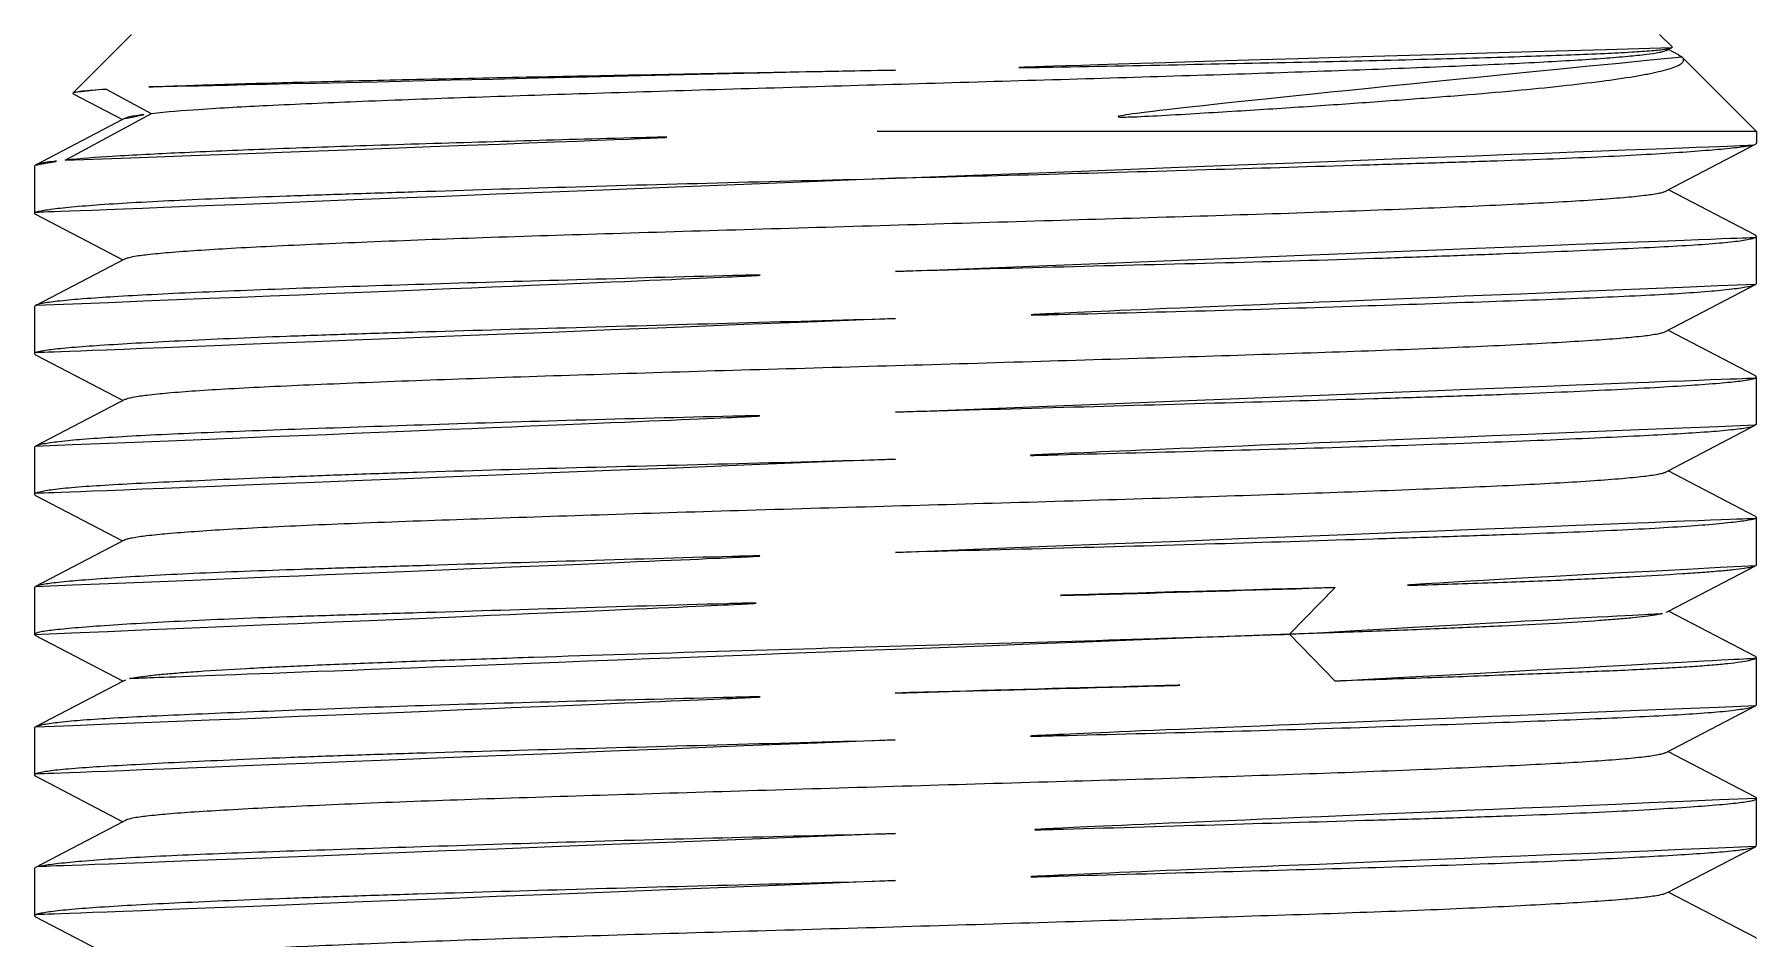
# Model space of a CAD drawing. Extents: x 16296684858 to 16296688009, y -37409618718 to -37409616409.
# Drawn here: x 16296685867.44 to 16296685889.64, y -37409616560.6 to -37409616548.94 of the extents above; entities that cross this region are included whole.
import ezdxf

# ---------------------------------------------------------------- set-up
doc = ezdxf.new("R2010")
doc.units = 0
doc.header["$LTSCALE"] = 10
doc.header["$MEASUREMENT"] = 0
doc.layers.get('0').update_dxf_attribs({"linetype": 'CONTINUOUS'})

msp = doc.modelspace()

# ---------------------------------------------------------------- linework, layer by layer
at = {"color": 7, "linetype": 'Continuous'}
for p, q in [((16296685868.685921, -37409616548.943512), (16296685867.92996, -37409616549.699463)), ((16296685888.385889, -37409616548.943512), (16296685888.54669, -37409616549.104317)), ((16296685888.470671, -37409616549.151917), (16296685888.50107, -37409616549.13607)), ((16296685888.63183, -37409616549.204247), (16296685888.50107, -37409616549.13607)), ((16296685888.54669, -37409616549.104317), (16296685888.54191, -37409616549.114609)), ((16296685888.63175, -37409616549.204163), (16296685888.67874, -37409616549.236366)), ((16296685888.67874, -37409616549.236366), (16296685889.6359, -37409616550.193527)), ((16296685868.943939, -37409616549.965286), (16296685868.357901, -37409616549.648911)), ((16296685867.930149, -37409616549.69928), (16296685867.92996, -37409616549.699463)), ((16296685867.92996, -37409616549.699463), (16296685867.93432, -37409616549.708672)), ((16296685867.930559, -37409616549.698914), (16296685867.930149, -37409616549.69928)), ((16296685867.93399, -37409616549.709), (16296685868.571159, -37409616550.041153)), ((16296685868.571159, -37409616550.041153), (16296685867.44842, -37409616550.626404)), ((16296685867.83148, -37409616550.562866), (16296685868.943979, -37409616549.962303)), ((16296685868.600889, -37409616550.02565), (16296685868.571159, -37409616550.041153)), ((16296685889.6359, -37409616550.193527), (16296685878.29775, -37409616550.193527)), ((16296685889.6359, -37409616550.193527), (16296685889.6359, -37409616550.346397)), ((16296685888.469061, -37409616550.960938), (16296685889.624201, -37409616550.358688)), ((16296685889.624201, -37409616550.358871), (16296685889.6359, -37409616550.346413)), ((16296685867.4359, -37409616550.640297), (16296685867.44842, -37409616550.626823)), ((16296685867.4359, -37409616550.640617), (16296685867.4359, -37409616551.249748)), ((16296685889.621099, -37409616551.529999), (16296685888.499319, -37409616550.94516)), ((16296685867.4359, -37409616551.249748), (16296685867.447941, -37409616551.262581)), ((16296685867.447941, -37409616551.261383), (16296685868.57637, -37409616551.849983)), ((16296685889.6359, -37409616551.545799), (16296685889.621099, -37409616551.530212)), ((16296685889.6359, -37409616552.152061), (16296685889.6359, -37409616551.546249)), ((16296685868.607189, -37409616551.833908), (16296685867.45196, -37409616552.436478)), ((16296685888.46093, -37409616552.771927), (16296685889.622391, -37409616552.165894)), ((16296685889.6359, -37409616552.152031), (16296685889.622391, -37409616552.166061)), ((16296685867.4359, -37409616552.449654), (16296685867.45195, -37409616552.434158)), ((16296685867.4359, -37409616552.449654), (16296685867.4359, -37409616553.058144)), ((16296685889.62055, -37409616553.344231), (16296685888.492331, -37409616552.755539)), ((16296685867.4359, -37409616553.058121), (16296685867.45113, -37409616553.073723)), ((16296685867.45113, -37409616553.072548), (16296685868.57962, -37409616553.661377)), ((16296685889.6359, -37409616553.358788), (16296685889.62055, -37409616553.343086)), ((16296685889.6359, -37409616553.964493), (16296685889.6359, -37409616553.35878)), ((16296685868.611031, -37409616553.644989), (16296685867.44956, -37409616554.251053)), ((16296685888.495081, -37409616554.566994), (16296685889.619841, -37409616553.980293)), ((16296685889.6359, -37409616553.964493), (16296685889.619841, -37409616553.980797)), ((16296685867.4359, -37409616554.263847), (16296685867.44956, -37409616554.249641)), ((16296685867.4359, -37409616554.263817), (16296685867.4359, -37409616554.871071)), ((16296685888.464211, -37409616554.583099), (16296685888.495081, -37409616554.566994)), ((16296685889.62377, -37409616555.155746), (16296685888.495081, -37409616554.566994)), ((16296685867.4359, -37409616554.871101), (16296685867.450899, -37409616554.886543)), ((16296685867.450899, -37409616554.886993), (16296685868.57276, -37409616555.471893)), ((16296685889.6359, -37409616555.167419), (16296685889.62377, -37409616555.154533)), ((16296685889.6359, -37409616555.777107), (16296685889.6359, -37409616555.167419)), ((16296685868.603109, -37409616555.45607), (16296685867.447571, -37409616556.058548)), ((16296685888.50057, -37409616556.375809), (16296685889.623529, -37409616555.790443)), ((16296685889.6359, -37409616555.777206), (16296685889.623529, -37409616555.790314)), ((16296685867.4359, -37409616556.070831), (16296685867.447571, -37409616556.058342)), ((16296685867.4359, -37409616556.070831), (16296685867.4359, -37409616556.677757)), ((16296685883.612921, -37409616556.674019), (16296685884.2038, -37409616556.071121)), ((16296685888.470961, -37409616556.391243), (16296685888.50057, -37409616556.375809)), ((16296685889.6229, -37409616556.960831), (16296685888.50057, -37409616556.375809)), ((16296685867.449169, -37409616556.690941), (16296685867.4359, -37409616556.677353)), ((16296685867.449169, -37409616556.690804), (16296685868.57922, -37409616557.280441)), ((16296685884.20385, -37409616557.277252), (16296685883.612961, -37409616556.674423)), ((16296685889.6359, -37409616556.9748), (16296685889.6229, -37409616556.961029)), ((16296685889.6359, -37409616557.582474), (16296685889.6359, -37409616556.974854)), ((16296685868.57922, -37409616557.280441), (16296685867.451441, -37409616557.868881)), ((16296685868.6105, -37409616557.264107), (16296685868.57922, -37409616557.280441)), ((16296685888.460621, -37409616558.202652), (16296685889.62088, -37409616557.597214)), ((16296685889.6359, -37409616557.582001), (16296685889.62088, -37409616557.59745)), ((16296685867.4359, -37409616557.88459), (16296685867.451429, -37409616557.868584)), ((16296685867.4359, -37409616557.884216), (16296685867.4359, -37409616558.488647)), ((16296685889.62199, -37409616558.775909), (16296685888.492001, -37409616558.186272)), ((16296685867.4359, -37409616558.48851), (16296685867.451941, -37409616558.505142)), ((16296685867.451941, -37409616558.504929), (16296685868.57724, -37409616559.091942)), ((16296685889.62199, -37409616558.775749), (16296685889.6359, -37409616558.790024)), ((16296685889.6359, -37409616559.396057), (16296685889.6359, -37409616558.78952)), ((16296685868.57724, -37409616559.091942), (16296685867.448191, -37409616559.680923)), ((16296685868.608379, -37409616559.075691), (16296685868.57724, -37409616559.091942)), ((16296685888.49856, -37409616559.996964), (16296685889.620621, -37409616559.411911)), ((16296685889.6359, -37409616559.396057), (16296685889.620621, -37409616559.411652)), ((16296685867.448191, -37409616559.680862), (16296685867.4359, -37409616559.69342)), ((16296685867.4359, -37409616559.693268), (16296685867.4359, -37409616560.302353)), ((16296685888.46839, -37409616560.012703), (16296685888.49856, -37409616559.996964)), ((16296685889.62426, -37409616560.583923), (16296685888.49856, -37409616559.996964)), ((16296685867.4359, -37409616560.302353), (16296685867.44862, -37409616560.316139)), ((16296685867.44862, -37409616560.31588), (16296685868.571171, -37409616560.901016)), ((16296685889.6359, -37409616560.596107), (16296685889.62426, -37409616560.583649))]:
    msp.add_line(p, q, dxfattribs=at)
for points, knots in [([(16296685888.470591, -37409616549.151947), (16296685888.45989, -37409616549.157547), (16296685888.43082, -37409616549.166977), (16296685888.34757, -37409616549.185783), (16296685888.195551, -37409616549.206757), (16296685887.95792, -37409616549.231323), (16296685887.64724, -37409616549.255966), (16296685887.2659, -37409616549.280853), (16296685886.81675, -37409616549.305763), (16296685886.303551, -37409616549.330849), (16296685885.50301, -37409616549.365997), (16296685884.3755, -37409616549.408852), (16296685882.89566, -37409616549.458603), (16296685881.280939, -37409616549.508369), (16296685879.58127, -37409616549.558357), (16296685877.84926, -37409616549.608353), (16296685876.138519, -37409616549.65815), (16296685874.501961, -37409616549.70813), (16296685872.990299, -37409616549.757881), (16296685871.650049, -37409616549.807259), (16296685870.52313, -37409616549.856438), (16296685869.644541, -37409616549.90377), (16296685869.1462, -37409616549.943207), (16296685868.943939, -37409616549.965286)], [0, 0, 0, 0, 0.001852934, 0.004651043, 0.013111163, 0.025357947, 0.041323953, 0.060926058, 0.08400323, 0.110352408, 0.139771502, 0.206968019, 0.283497713, 0.366988174, 0.454873092, 0.544431403, 0.632883947, 0.717506464, 0.795686282, 0.864979841, 0.923313236, 0.968778846, 1, 1, 1, 1]), ([(16296685888.541969, -37409616549.1147), (16296685888.53299, -37409616549.11937), (16296685888.50556, -37409616549.125648), (16296685888.45369, -37409616549.134354), (16296685888.378639, -37409616549.142853), (16296685888.233931, -37409616549.156067), (16296685887.99749, -37409616549.171494), (16296685887.64917, -37409616549.189102), (16296685887.217119, -37409616549.206711), (16296685886.705509, -37409616549.224403), (16296685886.119089, -37409616549.24218), (16296685885.203831, -37409616549.267212), (16296685883.91819, -37409616549.296997), (16296685882.23918, -37409616549.332283), (16296685880.42293, -37409616549.366989), (16296685879.17309, -37409616549.389923), (16296685878.5359, -37409616549.401741)], [0, 0, 0, 0, 0.003030008, 0.008300268, 0.015832625, 0.025617547, 0.051855684, 0.086800832, 0.130117845, 0.181406098, 0.240176673, 0.305893739, 0.455732379, 0.625472363, 0.809055832, 1, 1, 1, 1]), ([(16296685878.5359, -37409616549.401741), (16296685877.420271, -37409616549.422447), (16296685875.301149, -37409616549.460678), (16296685872.756201, -37409616549.511871), (16296685870.96677, -37409616549.554001), (16296685869.89583, -37409616549.584221), (16296685869.04837, -37409616549.613586), (16296685868.561029, -37409616549.634277), (16296685868.35878, -37409616549.64727)], [0, 0, 0, 0, 0.328814353, 0.624572141, 0.750107834, 0.856277865, 0.940279376, 1, 1, 1, 1]), ([(16296685888.67874, -37409616549.236366), (16296685888.687149, -37409616549.244766), (16296685888.702181, -37409616549.266022), (16296685888.68578, -37409616549.306267), (16296685888.642719, -37409616549.335426), (16296685888.576941, -37409616549.365799), (16296685888.48424, -37409616549.395508), (16296685888.365459, -37409616549.425667), (16296685888.220369, -37409616549.455757), (16296685887.97633, -37409616549.498711), (16296685887.60931, -37409616549.550529), (16296685887.097891, -37409616549.610527), (16296685886.49612, -37409616549.670433), (16296685885.810301, -37409616549.728622), (16296685885.048071, -37409616549.786926), (16296685884.21768, -37409616549.846764), (16296685883.32725, -37409616549.905769), (16296685881.34712, -37409616550.026314), (16296685879.664351, -37409616550.120338), (16296685878.29652, -37409616550.193527)], [0, 0, 0, 0, 0.003392332, 0.006512411, 0.011141919, 0.017967523, 0.027182025, 0.038831908, 0.052918688, 0.069422499, 0.109491009, 0.158599207, 0.216262175, 0.281942053, 0.354880469, 0.434267082, 0.519364806, 0.609366227, 1, 1, 1, 1]), ([(16296685868.35878, -37409616549.64727), (16296685868.30047, -37409616549.651131), (16296685868.19869, -37409616549.657677), (16296685868.08079, -37409616549.668327), (16296685868.009251, -37409616549.678291), (16296685867.972349, -37409616549.684738), (16296685867.94743, -37409616549.691063), (16296685867.934271, -37409616549.695717), (16296685867.930559, -37409616549.698914)], [0, 0, 0, 0, 0.405166933, 0.707329861, 0.820027835, 0.906325281, 0.966077945, 1, 1, 1, 1]), ([(16296685868.60063, -37409616550.025787), (16296685868.61438, -37409616550.018623), (16296685868.653481, -37409616550.007446), (16296685868.72611, -37409616549.992973), (16296685868.826691, -37409616549.97818), (16296685868.90304, -37409616549.969971), (16296685868.94557, -37409616549.965363)], [0, 0, 0, 0, 0.132479506, 0.343711187, 0.634415626, 1, 1, 1, 1]), ([(16296685867.83173, -37409616550.562737), (16296685868.03348, -37409616550.543007), (16296685868.52342, -37409616550.5093), (16296685869.38055, -37409616550.464996), (16296685870.47187, -37409616550.420479), (16296685872.309759, -37409616550.356621), (16296685874.941521, -37409616550.28096), (16296685877.13699, -37409616550.22374), (16296685878.29775, -37409616550.193611)], [0, 0, 0, 0, 0.058064987, 0.140634552, 0.245852432, 0.370913784, 0.66740027, 1, 1, 1, 1]), ([(16296685878.53591, -37409616550.797836), (16296685879.23698, -37409616550.78109), (16296685880.61367, -37409616550.747177), (16296685882.615891, -37409616550.687363), (16296685884.204161, -37409616550.639862), (16296685885.38312, -37409616550.604347), (16296685886.17939, -37409616550.579422), (16296685886.90629, -37409616550.554321), (16296685887.557199, -37409616550.526947), (16296685888.12619, -37409616550.498093), (16296685888.608191, -37409616550.469093), (16296685888.99877, -37409616550.44088), (16296685889.26548, -37409616550.417442), (16296685889.430361, -37409616550.398376), (16296685889.51745, -37409616550.38607), (16296685889.579451, -37409616550.373978), (16296685889.612671, -37409616550.364777), (16296685889.624189, -37409616550.358757)], [0, 0, 0, 0, 0.189505938, 0.372138269, 0.541307093, 0.618899299, 0.690875944, 0.756591051, 0.815448481, 0.866924941, 0.910547922, 0.945931134, 0.9727514, 0.98288109, 0.990794088, 0.996488823, 1, 1, 1, 1]), ([(16296685867.44841, -37409616550.626778), (16296685867.46265, -37409616550.619133), (16296685867.50495, -37409616550.60788), (16296685867.584351, -37409616550.592827), (16296685867.69729, -37409616550.578003), (16296685867.78348, -37409616550.569077), (16296685867.832041, -37409616550.564537)], [0, 0, 0, 0, 0.124459013, 0.332450708, 0.624491044, 1, 1, 1, 1]), ([(16296685878.53591, -37409616550.797836), (16296685877.814011, -37409616550.815086), (16296685876.398029, -37409616550.850471), (16296685874.3424, -37409616550.907043), (16296685872.717119, -37409616550.958069), (16296685871.516769, -37409616550.996353), (16296685870.7122, -37409616551.022842), (16296685869.98295, -37409616551.049019), (16296685869.336081, -37409616551.076088), (16296685868.777809, -37409616551.104218), (16296685868.31356, -37409616551.133301), (16296685867.98749, -37409616551.158928), (16296685867.77718, -37409616551.179741), (16296685867.65753, -37409616551.193977), (16296685867.56513, -37409616551.207039), (16296685867.49629, -37409616551.220886), (16296685867.458241, -37409616551.230858), (16296685867.4359, -37409616551.243446), (16296685867.4359, -37409616551.249763)], [0, 0, 0, 0, 0.194830371, 0.382165859, 0.554835638, 0.633564199, 0.706194762, 0.772035413, 0.830447203, 0.88087911, 0.92284848, 0.955959497, 0.969093653, 0.979908389, 0.988378897, 0.994499166, 0.9983008, 1, 1, 1, 1]), ([(16296685868.606251, -37409616551.834396), (16296685868.61816, -37409616551.828178), (16296685868.65093, -37409616551.817841), (16296685868.74612, -37409616551.797157), (16296685868.921909, -37409616551.774773), (16296685869.19755, -37409616551.74897), (16296685869.55748, -37409616551.723122), (16296685869.99704, -37409616551.696663), (16296685870.51189, -37409616551.6698), (16296685871.097509, -37409616551.642487), (16296685872.006149, -37409616551.604027), (16296685873.278971, -37409616551.557518), (16296685874.93685, -37409616551.505653), (16296685876.72377, -37409616551.452522), (16296685878.574789, -37409616551.397873), (16296685880.42378, -37409616551.343513), (16296685882.2052, -37409616551.291321), (16296685883.85622, -37409616551.238411), (16296685885.123659, -37409616551.191727), (16296685886.02861, -37409616551.153389), (16296685886.609449, -37409616551.126358), (16296685887.11668, -37409616551.099892), (16296685887.54649, -37409616551.073608), (16296685887.89633, -37409616551.047577), (16296685888.163469, -37409616551.021317), (16296685888.3339, -37409616550.998627), (16296685888.426439, -37409616550.977966), (16296685888.458429, -37409616550.967651), (16296685888.469971, -37409616550.961411)], [0, 0, 0, 0, 0.002025877, 0.005136549, 0.014707156, 0.028695804, 0.046904756, 0.06911531, 0.095105214, 0.124651722, 0.157525394, 0.232254634, 0.316726462, 0.407663403, 0.501851441, 0.59599079, 0.686621201, 0.770613356, 0.845101139, 0.877884958, 0.907206395, 0.932789966, 0.954480131, 0.972147705, 0.985680883, 0.994979338, 0.99802133, 1, 1, 1, 1]), ([(16296685878.5359, -37409616551.99913), (16296685879.25787, -37409616551.978889), (16296685880.67408, -37409616551.940491), (16296685882.73028, -37409616551.890991), (16296685884.35601, -37409616551.845253), (16296685885.55644, -37409616551.804176), (16296685886.360991, -37409616551.773827), (16296685887.09016, -37409616551.744003), (16296685887.73699, -37409616551.71653), (16296685888.295219, -37409616551.69117), (16296685888.759399, -37409616551.665741), (16296685889.08534, -37409616551.642509), (16296685889.29553, -37409616551.622261), (16296685889.414961, -37409616551.607697), (16296685889.507481, -37409616551.593781), (16296685889.575769, -37409616551.578346), (16296685889.61484, -37409616551.566963), (16296685889.63596, -37409616551.552292), (16296685889.63587, -37409616551.545624)], [0, 0, 0, 0, 0.194833409, 0.382174153, 0.55483721, 0.633559904, 0.706187848, 0.77202377, 0.830425109, 0.880832597, 0.922763803, 0.955835458, 0.968952076, 0.979752075, 0.988222309, 0.994359855, 0.998198376, 1, 1, 1, 1]), ([(16296685867.451969, -37409616552.434158), (16296685867.46487, -37409616552.427933), (16296685867.50041, -37409616552.417847), (16296685867.566059, -37409616552.404793), (16296685867.65642, -37409616552.39164), (16296685867.825121, -37409616552.371979), (16296685868.095881, -37409616552.34874), (16296685868.490471, -37409616552.322166), (16296685868.9753, -37409616552.295418), (16296685869.545971, -37409616552.268501), (16296685870.197399, -37409616552.241493), (16296685871.20981, -37409616552.203789), (16296685872.62779, -37409616552.157722), (16296685874.47538, -37409616552.104797), (16296685876.4685, -37409616552.049072), (16296685877.838499, -37409616552.018677), (16296685878.5359, -37409616551.99913)], [0, 0, 0, 0, 0.003871763, 0.009903392, 0.018124833, 0.028533134, 0.055825088, 0.091570268, 0.135451323, 0.187088687, 0.246014749, 0.311708844, 0.460972935, 0.629548526, 0.811390569, 1, 1, 1, 1]), ([(16296685889.622379, -37409616552.165932), (16296685889.610279, -37409616552.172241), (16296685889.57609, -37409616552.182457), (16296685889.512489, -37409616552.195999), (16296685889.423981, -37409616552.209953), (16296685889.25749, -37409616552.231216), (16296685888.98904, -37409616552.256409), (16296685888.59664, -37409616552.283867), (16296685888.113319, -37409616552.310013), (16296685887.543489, -37409616552.334747), (16296685886.89229, -37409616552.359642), (16296685885.879061, -37409616552.396378), (16296685884.458891, -37409616552.445473), (16296685882.60746, -37409616552.503922), (16296685880.60898, -37409616552.552406), (16296685879.235331, -37409616552.586777), (16296685878.5359, -37409616552.604843)], [0, 0, 0, 0, 0.003687992, 0.009547953, 0.017611724, 0.027875964, 0.054916066, 0.090456765, 0.134183917, 0.185721629, 0.244602011, 0.310303864, 0.459736889, 0.628643396, 0.810911236, 1, 1, 1, 1]), ([(16296685878.5359, -37409616552.604843), (16296685877.81403, -37409616552.623497), (16296685876.39813, -37409616552.662827), (16296685874.34256, -37409616552.721741), (16296685872.717079, -37409616552.766144), (16296685871.51668, -37409616552.802521), (16296685870.71212, -37409616552.830139), (16296685869.982929, -37409616552.858879), (16296685869.336121, -37409616552.88855), (16296685868.777889, -37409616552.917847), (16296685868.31365, -37409616552.945839), (16296685867.987551, -37409616552.969254), (16296685867.77717, -37409616552.988113), (16296685867.657551, -37409616553.001282), (16296685867.56498, -37409616553.013718), (16296685867.49641, -37409616553.027687), (16296685867.457621, -37409616553.037933), (16296685867.4359, -37409616553.051598), (16296685867.4359, -37409616553.058121)], [0, 0, 0, 0, 0.194823149, 0.3821528, 0.554812233, 0.633535878, 0.706164738, 0.772007266, 0.830422229, 0.880854711, 0.922816522, 0.955910613, 0.96903358, 0.979837657, 0.988301352, 0.994422438, 0.998239866, 1, 1, 1, 1]), ([(16296685868.608509, -37409616553.646309), (16296685868.62018, -37409616553.640221), (16296685868.652161, -37409616553.630043), (16296685868.74465, -37409616553.609489), (16296685868.91523, -37409616553.586502), (16296685869.183889, -37409616553.559631), (16296685869.537649, -37409616553.532982), (16296685869.973499, -37409616553.506622), (16296685870.48704, -37409616553.480293), (16296685871.072479, -37409616553.453773), (16296685871.97966, -37409616553.416382), (16296685873.248529, -37409616553.36969), (16296685874.90197, -37409616553.315086), (16296685876.68622, -37409616553.262878), (16296685878.53734, -37409616553.210007), (16296685880.38834, -37409616553.155724), (16296685882.172319, -37409616553.10099), (16296685883.825569, -37409616553.048683), (16296685885.09429, -37409616553.003418), (16296685886.001329, -37409616552.965569), (16296685886.586599, -37409616552.938171), (16296685887.09984, -37409616552.910797), (16296685887.535259, -37409616552.883713), (16296685887.88863, -37409616552.85759), (16296685888.157, -37409616552.831718), (16296685888.32744, -37409616552.80957), (16296685888.419849, -37409616552.789421), (16296685888.451811, -37409616552.779327), (16296685888.463449, -37409616552.773247)], [0, 0, 0, 0, 0.001985183, 0.005021313, 0.014310127, 0.027902913, 0.045774258, 0.067821553, 0.093781901, 0.123353428, 0.15623834, 0.230764871, 0.314919169, 0.405831341, 0.500073814, 0.594314862, 0.685215455, 0.769351341, 0.843869027, 0.876750578, 0.906316843, 0.932265997, 0.954292627, 0.972138649, 0.985712813, 0.994987307, 0.998018298, 1, 1, 1, 1]), ([(16296685878.5359, -37409616553.812157), (16296685879.25775, -37409616553.793404), (16296685880.673611, -37409616553.753883), (16296685882.72917, -37409616553.695267), (16296685884.35466, -37409616553.651077), (16296685885.555071, -37409616553.614594), (16296685886.35961, -37409616553.586861), (16296685887.088791, -37409616553.557991), (16296685887.735609, -37409616553.528236), (16296685888.293859, -37409616553.499023), (16296685888.758129, -37409616553.471207), (16296685889.084249, -37409616553.447906), (16296685889.29464, -37409616553.429062), (16296685889.414261, -37409616553.415878), (16296685889.50683, -37409616553.403397), (16296685889.57539, -37409616553.389359), (16296685889.61422, -37409616553.379066), (16296685889.6359, -37409616553.365334), (16296685889.6359, -37409616553.358803)], [0, 0, 0, 0, 0.194815997, 0.382141252, 0.554804257, 0.63352718, 0.706153615, 0.771993942, 0.830410252, 0.880844506, 0.922807983, 0.955902546, 0.969025783, 0.979830206, 0.988294391, 0.994416488, 0.998235813, 1, 1, 1, 1]), ([(16296685867.449579, -37409616554.249733), (16296685867.46172, -37409616554.243393), (16296685867.495991, -37409616554.233147), (16296685867.559719, -37409616554.219643), (16296685867.64835, -37409616554.205849), (16296685867.81498, -37409616554.184921), (16296685868.08357, -37409616554.160263), (16296685868.47608, -37409616554.133202), (16296685868.959459, -37409616554.107094), (16296685869.529289, -37409616554.081787), (16296685870.18049, -37409616554.056236), (16296685871.193661, -37409616554.019173), (16296685872.61368, -37409616553.970421), (16296685874.46489, -37409616553.913658), (16296685876.463039, -37409616553.863487), (16296685877.836559, -37409616553.830322), (16296685878.5359, -37409616553.812157)], [0, 0, 0, 0, 0.003701574, 0.009572309, 0.017644258, 0.027915358, 0.05496688, 0.090516007, 0.134249632, 0.185790966, 0.244674546, 0.310378778, 0.459800189, 0.628679227, 0.810928149, 1, 1, 1, 1]), ([(16296685889.61982, -37409616553.980904), (16296685889.606991, -37409616553.987457), (16296685889.571461, -37409616553.998131), (16296685889.505779, -37409616554.011726), (16296685889.41539, -37409616554.025108), (16296685889.24667, -37409616554.044563), (16296685888.97587, -37409616554.066757), (16296685888.58124, -37409616554.091721), (16296685888.09638, -37409616554.11721), (16296685887.525709, -37409616554.144043), (16296685886.8743, -37409616554.17202), (16296685885.86195, -37409616554.21225), (16296685884.444, -37409616554.25985), (16296685882.59631, -37409616554.308998), (16296685880.603121, -37409616554.361237), (16296685879.233299, -37409616554.398102), (16296685878.5359, -37409616554.417664)], [0, 0, 0, 0, 0.003894618, 0.009937478, 0.01816282, 0.028570292, 0.055854921, 0.091592161, 0.135468439, 0.187105312, 0.24603306, 0.31172884, 0.460990884, 0.629560521, 0.811396625, 1, 1, 1, 1]), ([(16296685878.5359, -37409616554.417664), (16296685877.81407, -37409616554.437912), (16296685876.398149, -37409616554.476646), (16296685874.342331, -37409616554.526413), (16296685872.71685, -37409616554.572083), (16296685871.51656, -37409616554.612587), (16296685870.71208, -37409616554.642921), (16296685869.982929, -37409616554.672684), (16296685869.33609, -37409616554.700211), (16296685868.777809, -37409616554.726311), (16296685868.313511, -37409616554.751793), (16296685867.9874, -37409616554.774879), (16296685867.77706, -37409616554.79496), (16296685867.657471, -37409616554.809311), (16296685867.564819, -37409616554.823143), (16296685867.49637, -37409616554.838478), (16296685867.457251, -37409616554.84993), (16296685867.4359, -37409616554.86438), (16296685867.4359, -37409616554.871094)], [0, 0, 0, 0, 0.194799338, 0.382107156, 0.554746123, 0.633462468, 0.706085182, 0.771919784, 0.830321908, 0.880737666, 0.922683338, 0.955771487, 0.968898528, 0.979712386, 0.988192768, 0.994338551, 0.998190905, 1, 1, 1, 1]), ([(16296685868.602079, -37409616555.456612), (16296685868.613649, -37409616555.450569), (16296685868.64562, -37409616555.440651), (16296685868.7381, -37409616555.420662), (16296685868.90835, -37409616555.398392), (16296685869.175289, -37409616555.371986), (16296685869.52496, -37409616555.345253), (16296685869.95471, -37409616555.317902), (16296685870.46199, -37409616555.290558), (16296685871.042959, -37409616555.263672), (16296685871.947981, -37409616555.226753), (16296685873.21538, -37409616555.181671), (16296685874.86627, -37409616555.1278), (16296685876.647579, -37409616555.072853), (16296685878.496651, -37409616555.020073), (16296685880.347799, -37409616554.967506), (16296685882.13475, -37409616554.913658), (16296685883.792509, -37409616554.858932), (16296685885.06531, -37409616554.813477), (16296685885.973989, -37409616554.776543), (16296685886.55975, -37409616554.74987), (16296685887.07476, -37409616554.723), (16296685887.514429, -37409616554.6959), (16296685887.87438, -37409616554.669052), (16296685888.149879, -37409616554.642303), (16296685888.32546, -37409616554.619766), (16296685888.420561, -37409616554.599617), (16296685888.45331, -37409616554.589653), (16296685888.46526, -37409616554.583641)], [0, 0, 0, 0, 0.001968833, 0.005002861, 0.01428869, 0.027812615, 0.045475199, 0.067165627, 0.092756273, 0.122088316, 0.154875856, 0.229358616, 0.313346711, 0.403982198, 0.498128558, 0.592323016, 0.68326978, 0.767745138, 0.842467761, 0.875344945, 0.904898676, 0.930898347, 0.953118519, 0.971334114, 0.985321739, 0.99487957, 0.997982961, 1, 1, 1, 1]), ([(16296685878.5359, -37409616555.619217), (16296685879.257799, -37409616555.60199), (16296685880.67379, -37409616555.566689), (16296685882.729401, -37409616555.50972), (16296685884.354691, -37409616555.458794), (16296685885.55504, -37409616555.420792), (16296685886.35961, -37409616555.394363), (16296685887.08886, -37409616555.368141), (16296685887.735729, -37409616555.340927), (16296685888.294001, -37409616555.312683), (16296685888.75824, -37409616555.283531), (16296685889.084311, -37409616555.257919), (16296685889.294621, -37409616555.237167), (16296685889.41427, -37409616555.222977), (16296685889.50667, -37409616555.209991), (16296685889.57551, -37409616555.196213), (16296685889.61355, -37409616555.186287), (16296685889.6359, -37409616555.173714), (16296685889.6359, -37409616555.167412)], [0, 0, 0, 0, 0.194831461, 0.382168122, 0.554838474, 0.633567267, 0.706198059, 0.772039203, 0.830451841, 0.880884593, 0.922854096, 0.955964875, 0.969098661, 0.979912855, 0.988382618, 0.994501804, 0.998302084, 1, 1, 1, 1]), ([(16296685867.44759, -37409616556.058418), (16296685867.45908, -37409616556.052361), (16296685867.492279, -37409616556.043068), (16296685867.554251, -37409616556.030861), (16296685867.641319, -37409616556.018448), (16296685867.80616, -37409616555.999237), (16296685868.07284, -37409616555.9757), (16296685868.463381, -37409616555.947433), (16296685868.94536, -37409616555.918541), (16296685869.514351, -37409616555.890068), (16296685870.165279, -37409616555.862984), (16296685870.8922, -37409616555.837791), (16296685871.68849, -37409616555.812668), (16296685872.86747, -37409616555.776848), (16296685874.45578, -37409616555.729057), (16296685876.45809, -37409616555.669792), (16296685877.83482, -37409616555.635963), (16296685878.5359, -37409616555.619217)], [0, 0, 0, 0, 0.003511831, 0.009205916, 0.017117594, 0.027245852, 0.054063046, 0.08944248, 0.13306186, 0.184535902, 0.243393295, 0.309110808, 0.381089117, 0.458681966, 0.627854446, 0.81049301, 1, 1, 1, 1]), ([(16296685889.62351, -37409616555.79039), (16296685889.606979, -37409616555.799026), (16296685889.556511, -37409616555.810532), (16296685889.461281, -37409616555.826263), (16296685889.323851, -37409616555.841721), (16296685889.145809, -37409616555.858177), (16296685888.92725, -37409616555.875183), (16296685888.55776, -37409616555.900673), (16296685888.002331, -37409616555.933128), (16296685887.22991, -37409616555.971329), (16296685886.32498, -37409616556.006477), (16296685885.301559, -37409616556.039413), (16296685884.58124, -37409616556.06028), (16296685884.20393, -37409616556.071159)], [0, 0, 0, 0, 0.010306343, 0.028139661, 0.053580631, 0.086558111, 0.126965406, 0.174665633, 0.29117435, 0.434322284, 0.60190028, 0.791466616, 1, 1, 1, 1]), ([(16296685884.20393, -37409616556.071159), (16296685883.2943, -37409616556.099823), (16296685881.405121, -37409616556.157402), (16296685879.515579, -37409616556.202103), (16296685878.5359, -37409616556.2258)], [0, 0, 0, 0, 0.481510247, 1, 1, 1, 1]), ([(16296685867.43593, -37409616556.677177), (16296685867.435961, -37409616556.67086), (16296685867.458191, -37409616556.658173), (16296685867.496441, -37409616556.648552), (16296685867.565281, -37409616556.635338), (16296685867.657761, -37409616556.62323), (16296685867.777439, -37409616556.610008), (16296685867.98782, -37409616556.590279), (16296685868.31391, -37409616556.564758), (16296685868.77817, -37409616556.534981), (16296685869.336439, -37409616556.505333), (16296685869.983299, -37409616556.47686), (16296685870.71254, -37409616556.449944), (16296685871.517111, -37409616556.424118), (16296685872.717489, -37409616556.388702), (16296685874.34276, -37409616556.339363), (16296685876.398149, -37409616556.278107), (16296685877.81407, -37409616556.243263), (16296685878.5359, -37409616556.2258)], [0, 0, 0, 0, 0.001704959, 0.005501786, 0.011619357, 0.020083498, 0.030888308, 0.044019187, 0.077135373, 0.119111833, 0.169552965, 0.227973024, 0.293815729, 0.366447391, 0.445173753, 0.617842356, 0.805179091, 1, 1, 1, 1]), ([(16296685883.612961, -37409616556.674423), (16296685883.95009, -37409616556.663078), (16296685884.59366, -37409616556.64138), (16296685885.50754, -37409616556.605453), (16296685886.31481, -37409616556.570847), (16296685887.003679, -37409616556.536888), (16296685887.499439, -37409616556.507233), (16296685887.83054, -37409616556.482407), (16296685888.02804, -37409616556.464989), (16296685888.190359, -37409616556.447472), (16296685888.31715, -37409616556.430351), (16296685888.406919, -37409616556.413109), (16296685888.454929, -37409616556.400124), (16296685888.471239, -37409616556.391388)], [0, 0, 0, 0, 0.207763229, 0.396605296, 0.563310192, 0.705425428, 0.821408034, 0.869179564, 0.909930489, 0.943506891, 0.969770101, 0.988607486, 1, 1, 1, 1]), ([(16296685883.6129, -37409616556.673813), (16296685883.52165, -37409616556.676888), (16296685883.336439, -37409616556.679802), (16296685882.959669, -37409616556.695557), (16296685882.27496, -37409616556.716011), (16296685880.84738, -37409616556.762871), (16296685878.76935, -37409616556.819588), (16296685876.297649, -37409616556.890244), (16296685874.30208, -37409616556.95446), (16296685872.81918, -37409616557.004051), (16296685871.836281, -37409616557.039131), (16296685870.962601, -37409616557.0746), (16296685870.211571, -37409616557.110909), (16296685869.668209, -37409616557.143311), (16296685869.304359, -37409616557.170082), (16296685869.087799, -37409616557.188568), (16296685868.91069, -37409616557.206543), (16296685868.77326, -37409616557.223663), (16296685868.676439, -37409616557.240784), (16296685868.624861, -37409616557.253639), (16296685868.60718, -37409616557.262383)], [0, 0, 0, 0, 0.018233525, 0.036987698, 0.075303636, 0.155032437, 0.322233199, 0.490445238, 0.648839141, 0.720959459, 0.786750572, 0.845249892, 0.895579144, 0.936907193, 0.953946571, 0.968439458, 0.980304514, 0.989509567, 0.996059867, 1, 1, 1, 1]), ([(16296685884.204029, -37409616557.277092), (16296685884.598579, -37409616557.264664), (16296685885.34963, -37409616557.239594), (16296685886.412889, -37409616557.2006), (16296685887.344669, -37409616557.164452), (16296685888.031549, -37409616557.135971), (16296685888.503731, -37409616557.111656), (16296685888.79632, -37409616557.093933), (16296685889.046049, -37409616557.075577), (16296685889.251751, -37409616557.056664), (16296685889.413019, -37409616557.037407), (16296685889.5284, -37409616557.0187), (16296685889.59717, -37409616557.001427), (16296685889.62808, -37409616556.987534), (16296685889.6359, -37409616556.978539), (16296685889.6359, -37409616556.9748)], [0, 0, 0, 0, 0.21724459, 0.413573204, 0.585560776, 0.730434445, 0.791920219, 0.845767426, 0.89175752, 0.929707975, 0.959491279, 0.981008548, 0.994279049, 0.997944806, 1, 1, 1, 1]), ([(16296685878.53219, -37409616557.431587), (16296685879.512449, -37409616557.404472), (16296685881.403, -37409616557.350533), (16296685883.29373, -37409616557.303329), (16296685884.204029, -37409616557.277092)], [0, 0, 0, 0, 0.518495874, 1, 1, 1, 1]), ([(16296685867.45145, -37409616557.868736), (16296685867.464109, -37409616557.862137), (16296685867.499359, -37409616557.851303), (16296685867.564619, -37409616557.837219), (16296685867.6546, -37409616557.823097), (16296685867.822769, -37409616557.802353), (16296685868.093, -37409616557.779266), (16296685868.487049, -37409616557.75428), (16296685868.971411, -37409616557.729492), (16296685869.54171, -37409616557.704102), (16296685870.19282, -37409616557.677307), (16296685871.204969, -37409616557.638031), (16296685872.622709, -37409616557.586792), (16296685874.470591, -37409616557.53611), (16296685876.46435, -37409616557.488022), (16296685877.83456, -37409616557.45079), (16296685878.53219, -37409616557.431488)], [0, 0, 0, 0, 0.003861013, 0.009880186, 0.018082272, 0.028463186, 0.055702865, 0.091391345, 0.135233486, 0.186838584, 0.245753374, 0.311441645, 0.460729924, 0.629358774, 0.811289792, 1, 1, 1, 1]), ([(16296685889.620871, -37409616557.59729), (16296685889.608339, -37409616557.603844), (16296685889.57333, -37409616557.614594), (16296685889.50844, -37409616557.6287), (16296685889.41876, -37409616557.642952), (16296685889.2509, -37409616557.664093), (16296685888.98093, -37409616557.687843), (16296685888.587009, -37409616557.713501), (16296685888.10256, -37409616557.738243), (16296685887.531981, -37409616557.7631), (16296685886.8804, -37409616557.789337), (16296685885.867319, -37409616557.828033), (16296685884.448099, -37409616557.87912), (16296685882.598289, -37409616557.932419), (16296685880.602301, -37409616557.979942), (16296685879.23057, -37409616558.016701), (16296685878.53219, -37409616558.03569)], [0, 0, 0, 0, 0.003819699, 0.009803552, 0.017974736, 0.028328439, 0.055523192, 0.091177405, 0.134995429, 0.186586909, 0.24549889, 0.311194763, 0.460525813, 0.62922167, 0.81122465, 1, 1, 1, 1]), ([(16296685878.53219, -37409616558.035591), (16296685877.81048, -37409616558.055222), (16296685876.39489, -37409616558.09494), (16296685874.339741, -37409616558.150871), (16296685872.71464, -37409616558.192863), (16296685871.51466, -37409616558.230843), (16296685870.710421, -37409616558.260017), (16296685869.981529, -37409616558.290314), (16296685869.33499, -37409616558.320107), (16296685868.777, -37409616558.348549), (16296685868.31295, -37409616558.374763), (16296685867.987, -37409616558.396652), (16296685867.776739, -37409616558.415367), (16296685867.657261, -37409616558.428833), (16296685867.564671, -37409616558.44175), (16296685867.496321, -37409616558.456383), (16296685867.4571, -37409616558.467247), (16296685867.435909, -37409616558.481758), (16296685867.43593, -37409616558.488441)], [0, 0, 0, 0, 0.194835718, 0.382170422, 0.554821062, 0.633539264, 0.706164522, 0.7720012, 0.83041028, 0.880830386, 0.922773038, 0.955850375, 0.968966725, 0.979764321, 0.988230311, 0.994362464, 0.998196498, 1, 1, 1, 1]), ([(16296685888.464491, -37409616558.20063), (16296685888.452629, -37409616558.206818), (16296685888.42016, -37409616558.217216), (16296685888.326361, -37409616558.238213), (16296685888.1534, -37409616558.261559), (16296685887.88125, -37409616558.288368), (16296685887.524, -37409616558.314072), (16296685887.08559, -37409616558.339951), (16296685886.570681, -37409616558.36602), (16296685885.984529, -37409616558.392723), (16296685885.07616, -37409616558.430733), (16296685883.805, -37409616558.478767), (16296685882.14893, -37409616558.532051), (16296685880.362829, -37409616558.583214), (16296685878.511299, -37409616558.636749), (16296685876.661091, -37409616558.69265), (16296685874.87845, -37409616558.746361), (16296685873.22665, -37409616558.79744), (16296685871.959009, -37409616558.843224), (16296685871.053209, -37409616558.881889), (16296685870.470011, -37409616558.909798), (16296685869.95978, -37409616558.937248), (16296685869.5275, -37409616558.963631), (16296685869.17658, -37409616558.989113), (16296685868.909571, -37409616559.014679), (16296685868.739719, -37409616559.036789), (16296685868.647739, -37409616559.057198), (16296685868.61599, -37409616559.067467), (16296685868.60454, -37409616559.073692)], [0, 0, 0, 0, 0.002018353, 0.005099282, 0.014514845, 0.028291193, 0.046362294, 0.068527498, 0.094534331, 0.124124806, 0.157030406, 0.231666046, 0.315992824, 0.406947763, 0.501178728, 0.595380145, 0.686146228, 0.770180945, 0.844645139, 0.877469192, 0.906929303, 0.932712076, 0.954537503, 0.972255231, 0.985768949, 0.99501597, 0.998033945, 1, 1, 1, 1]), ([(16296685889.63587, -37409616558.790237), (16296685889.63583, -37409616558.796623), (16296685889.61375, -37409616558.809601), (16296685889.575279, -37409616558.819313), (16296685889.506491, -37409616558.832573), (16296685889.41394, -37409616558.844566), (16296685889.29425, -37409616558.857582), (16296685889.08382, -37409616558.876823), (16296685888.757669, -37409616558.901573), (16296685888.29336, -37409616558.930977), (16296685887.735081, -37409616558.961037), (16296685887.088221, -37409616558.990219), (16296685886.358999, -37409616559.01783), (16296685885.554449, -37409616559.043983), (16296685884.354111, -37409616559.079086), (16296685882.72884, -37409616559.126167), (16296685880.673559, -37409616559.187981), (16296685879.25771, -37409616559.223732), (16296685878.5359, -37409616559.241524)], [0, 0, 0, 0, 0.001723214, 0.005526477, 0.011646597, 0.020111691, 0.030916498, 0.044046689, 0.077162703, 0.119140481, 0.169585584, 0.228007283, 0.293849992, 0.366479299, 0.445202342, 0.617860542, 0.80518629, 1, 1, 1, 1]), ([(16296685878.5359, -37409616559.241524), (16296685877.835381, -37409616559.258789), (16296685876.45965, -37409616559.291496), (16296685874.45857, -37409616559.34465), (16296685872.605181, -37409616559.404419), (16296685871.183821, -37409616559.450623), (16296685870.17012, -37409616559.485527), (16296685869.519079, -37409616559.510597), (16296685868.94977, -37409616559.536728), (16296685868.467331, -37409616559.564247), (16296685868.07618, -37409616559.593224), (16296685867.80896, -37409616559.618401), (16296685867.64356, -37409616559.638924), (16296685867.556, -37409616559.652206), (16296685867.49346, -37409616559.665123), (16296685867.45993, -37409616559.674744), (16296685867.44821, -37409616559.680832)], [0, 0, 0, 0, 0.189362442, 0.371875998, 0.540949418, 0.690471574, 0.756180478, 0.815046795, 0.866533947, 0.910189993, 0.945624129, 0.972526587, 0.982702121, 0.990672332, 0.996430661, 1, 1, 1, 1]), ([(16296685889.620609, -37409616559.411781), (16296685889.608, -37409616559.418213), (16296685889.57284, -37409616559.428467), (16296685889.507771, -37409616559.441513), (16296685889.417931, -37409616559.454292), (16296685889.24984, -37409616559.473), (16296685888.97971, -37409616559.494743), (16296685888.58577, -37409616559.520241), (16296685888.1014, -37409616559.546837), (16296685887.531019, -37409616559.57486), (16296685886.879709, -37409616559.603523), (16296685885.86713, -37409616559.643547), (16296685884.44841, -37409616559.687698), (16296685882.59955, -37409616559.737419), (16296685880.604851, -37409616559.792313), (16296685879.233919, -37409616559.830383), (16296685878.5359, -37409616559.849419)], [0, 0, 0, 0, 0.00382524, 0.009803953, 0.017971793, 0.028328597, 0.055531018, 0.09120938, 0.135045993, 0.186659141, 0.245577672, 0.311277957, 0.460592177, 0.62926648, 0.811242365, 1, 1, 1, 1]), ([(16296685878.5359, -37409616559.849419), (16296685877.81406, -37409616559.86911), (16296685876.398081, -37409616559.905083), (16296685874.34244, -37409616559.960777), (16296685872.717051, -37409616560.008057), (16296685871.51671, -37409616560.046677), (16296685870.71217, -37409616560.074722), (16296685869.98296, -37409616560.102707), (16296685869.336109, -37409616560.130623), (16296685868.77784, -37409616560.158401), (16296685868.31357, -37409616560.185997), (16296685867.98748, -37409616560.21019), (16296685867.77714, -37409616560.230247), (16296685867.65752, -37409616560.244263), (16296685867.564989, -37409616560.257423), (16296685867.496361, -37409616560.27182), (16296685867.45775, -37409616560.282349), (16296685867.4359, -37409616560.295853), (16296685867.4359, -37409616560.302353)], [0, 0, 0, 0, 0.194818297, 0.382141475, 0.554797425, 0.633520895, 0.70614872, 0.771988517, 0.830399121, 0.880826665, 0.9227858, 0.95588434, 0.969013139, 0.979824827, 0.988296969, 0.994426146, 0.998248823, 1, 1, 1, 1]), ([(16296685888.468731, -37409616560.01252), (16296685888.456751, -37409616560.018761), (16296685888.423731, -37409616560.029037), (16296685888.32818, -37409616560.049179), (16296685888.15267, -37409616560.070923), (16296685887.87829, -37409616560.09639), (16296685887.520559, -37409616560.122162), (16296685887.08342, -37409616560.148903), (16296685886.57058, -37409616560.176323), (16296685885.986231, -37409616560.204193), (16296685885.077959, -37409616560.243179), (16296685883.805599, -37409616560.288063), (16296685882.14863, -37409616560.339439), (16296685880.362921, -37409616560.393471), (16296685878.512501, -37409616560.449539), (16296685876.66305, -37409616560.502281), (16296685874.880251, -37409616560.553749), (16296685873.227409, -37409616560.60743), (16296685871.95878, -37409616560.655342), (16296685871.05349, -37409616560.693283), (16296685870.472269, -37409616560.719566), (16296685869.963699, -37409616560.745506), (16296685869.53158, -37409616560.771667), (16296685869.179079, -37409616560.797852), (16296685868.90954, -37409616560.824608), (16296685868.737511, -37409616560.847763), (16296685868.644211, -37409616560.868767), (16296685868.612009, -37409616560.879173), (16296685868.60043, -37409616560.885452)], [0, 0, 0, 0, 0.0020363, 0.005165798, 0.014741652, 0.028649191, 0.046730172, 0.068805467, 0.094683926, 0.12415935, 0.15700878, 0.231750699, 0.316110463, 0.406951487, 0.501107813, 0.595227415, 0.685908223, 0.770014698, 0.8445581, 0.877315401, 0.906626183, 0.932279217, 0.954090047, 0.971899163, 0.9855594, 0.994947578, 0.998013198, 1, 1, 1, 1])]:
    msp.add_open_spline(points, degree=3, knots=knots, dxfattribs=at)

doc.saveas('drawing.dxf')
